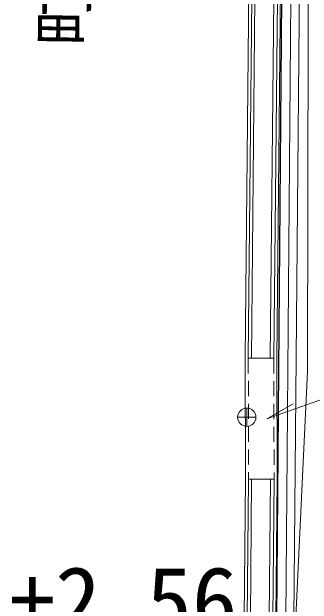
# Model space of a CAD drawing. Units: millimetres at full size; details may follow other scales. Extents: x -95576 to 124839, y -71355 to 87778.
# Drawn here: x -45512 to -40584, y -2972 to 6757 of the extents above; entities that cross this region are included whole.
import ezdxf
from ezdxf.enums import TextEntityAlignment as Align

# ---------------------------------------------------------------- set-up
doc = ezdxf.new("R2010")
doc.units = ezdxf.units.MM
doc.header["$LTSCALE"] = 250
doc.linetypes.add('USER3', pattern=[1.5, 1, -0.5])
for name, color, linetype, lineweight in [('0-1_極細線', 7, 'Continuous', 13), ('0-2_細線', 7, 'Continuous', 13), ('0-3_中線', 7, 'Continuous', 13), ('0-4_太線', 7, 'Continuous', 13), ('6-D_文字', 7, 'Continuous', 9), ('E-3', 3, 'Continuous', 25)]:
    doc.layers.add(name, color=color, linetype=linetype, lineweight=lineweight)
doc.styles.add('ＭＳ ゴシック', font='')
doc.styles.get('ＭＳ ゴシック').set_extended_font_data('MS Gothic')

msp = doc.modelspace()

# ---------------------------------------------------------------- linework, layer by layer
at = {"layer": '0-2_細線'}
for p, q in [((-41656.4, -51.1), (-41656.4, 248.9)), ((-41806.4, 98.9), (-41506.4, 98.9))]:
    msp.add_line(p, q, dxfattribs=at)
msp.add_circle((-41656.4, 98.9), 150, dxfattribs=at)
at = {"layer": '0-3_中線'}
msp.add_line((-41330.4, 75), (-40894.5, 319.9), dxfattribs=at)
msp.add_lwpolyline([(-41330.4, 75), (-40210.1, 467.9), (-39031.5, 467.9)], dxfattribs=at)
at = {"layer": '0-4_太線'}
for p, q in [((-41472.5, 17115.4), (-41631.7, 1069.6)), ((-41581.7, 1069.4), (-41422.5, 17115)), ((-41112.5, 17112.7), (-41271.7, 1068)), ((-41052.5, 17112.2), (-41211.7, 1067.7)), ((-41631.7, 1069.6), (-41211.7, 1067.7)), ((-41679.6, -917.7), (-41795.6, -14930.4)), ((-41629.6, -917.8), (-41745.6, -14930.8)), ((-41695.6, -14931.3), (-41579.6, -918)), ((-41629.6, -917.8), (-41209.6, -919.4)), ((-41269.6, -919.1), (-41385.7, -14933.9)), ((-41209.6, -919.4), (-41325.7, -14934.4)), ((-41159.6, -919.5), (-41275.7, -14934.9))]:
    msp.add_line(p, q, dxfattribs=at)
at = {"layer": '0-4_太線', "linetype": 'USER3'}
for p, q in [((-41631.7, 1069.6), (-41629.6, -917.8)), ((-41211.7, 1067.7), (-41209.6, -919.4))]:
    msp.add_line(p, q, dxfattribs=at)
at = {"layer": '0-4_太線'}
for points in [[(-41512.2, 19143.9), (-41522.5, 17115.7), (-41681.7, 1069.8), (-41679.6, -917.7)], [(-40992.2, 19140.7), (-41002.5, 17111.8), (-41161.7, 1067.5), (-41159.6, -919.5)], [(-40706.3, 17086.4), (-40882.7, -3224.2), (-41008.4, -18535.8)], [(-40882.7, -3224.2), (-40851.6, -3177.7), (-40660.8, 848.2), (-40651.3, 6558.2), (-40614.4, 14801.1), (-40653.9, 17091.4)]]:
    msp.add_lwpolyline(points, dxfattribs=at)
at = {"layer": '6-D_文字', "color": 4}
msp.add_line((-40640.7, 42613), (-41188, -23740.6), dxfattribs=at)
at = {"layer": 'E-3'}
msp.add_line((-40750, 47550.1), (-41501.2, -43532.1), dxfattribs=at)

# ---------------------------------------------------------------- texts
at = {"layer": '0-1_極細線', "style": 'ＭＳ ゴシック'}
msp.add_text('町道3894号線', height=733.1, rotation=89.236, dxfattribs=at).set_placement((-44078.7, 6190), align=Align.BOTTOM_LEFT)
at = {"layer": '6-D_文字', "color": 1, "style": 'ＭＳ ゴシック'}
msp.add_text('+2.56', height=1100, dxfattribs=at).set_placement((-45550.9, -3785.7), align=Align.BOTTOM_LEFT)

doc.saveas('drawing.dxf')
